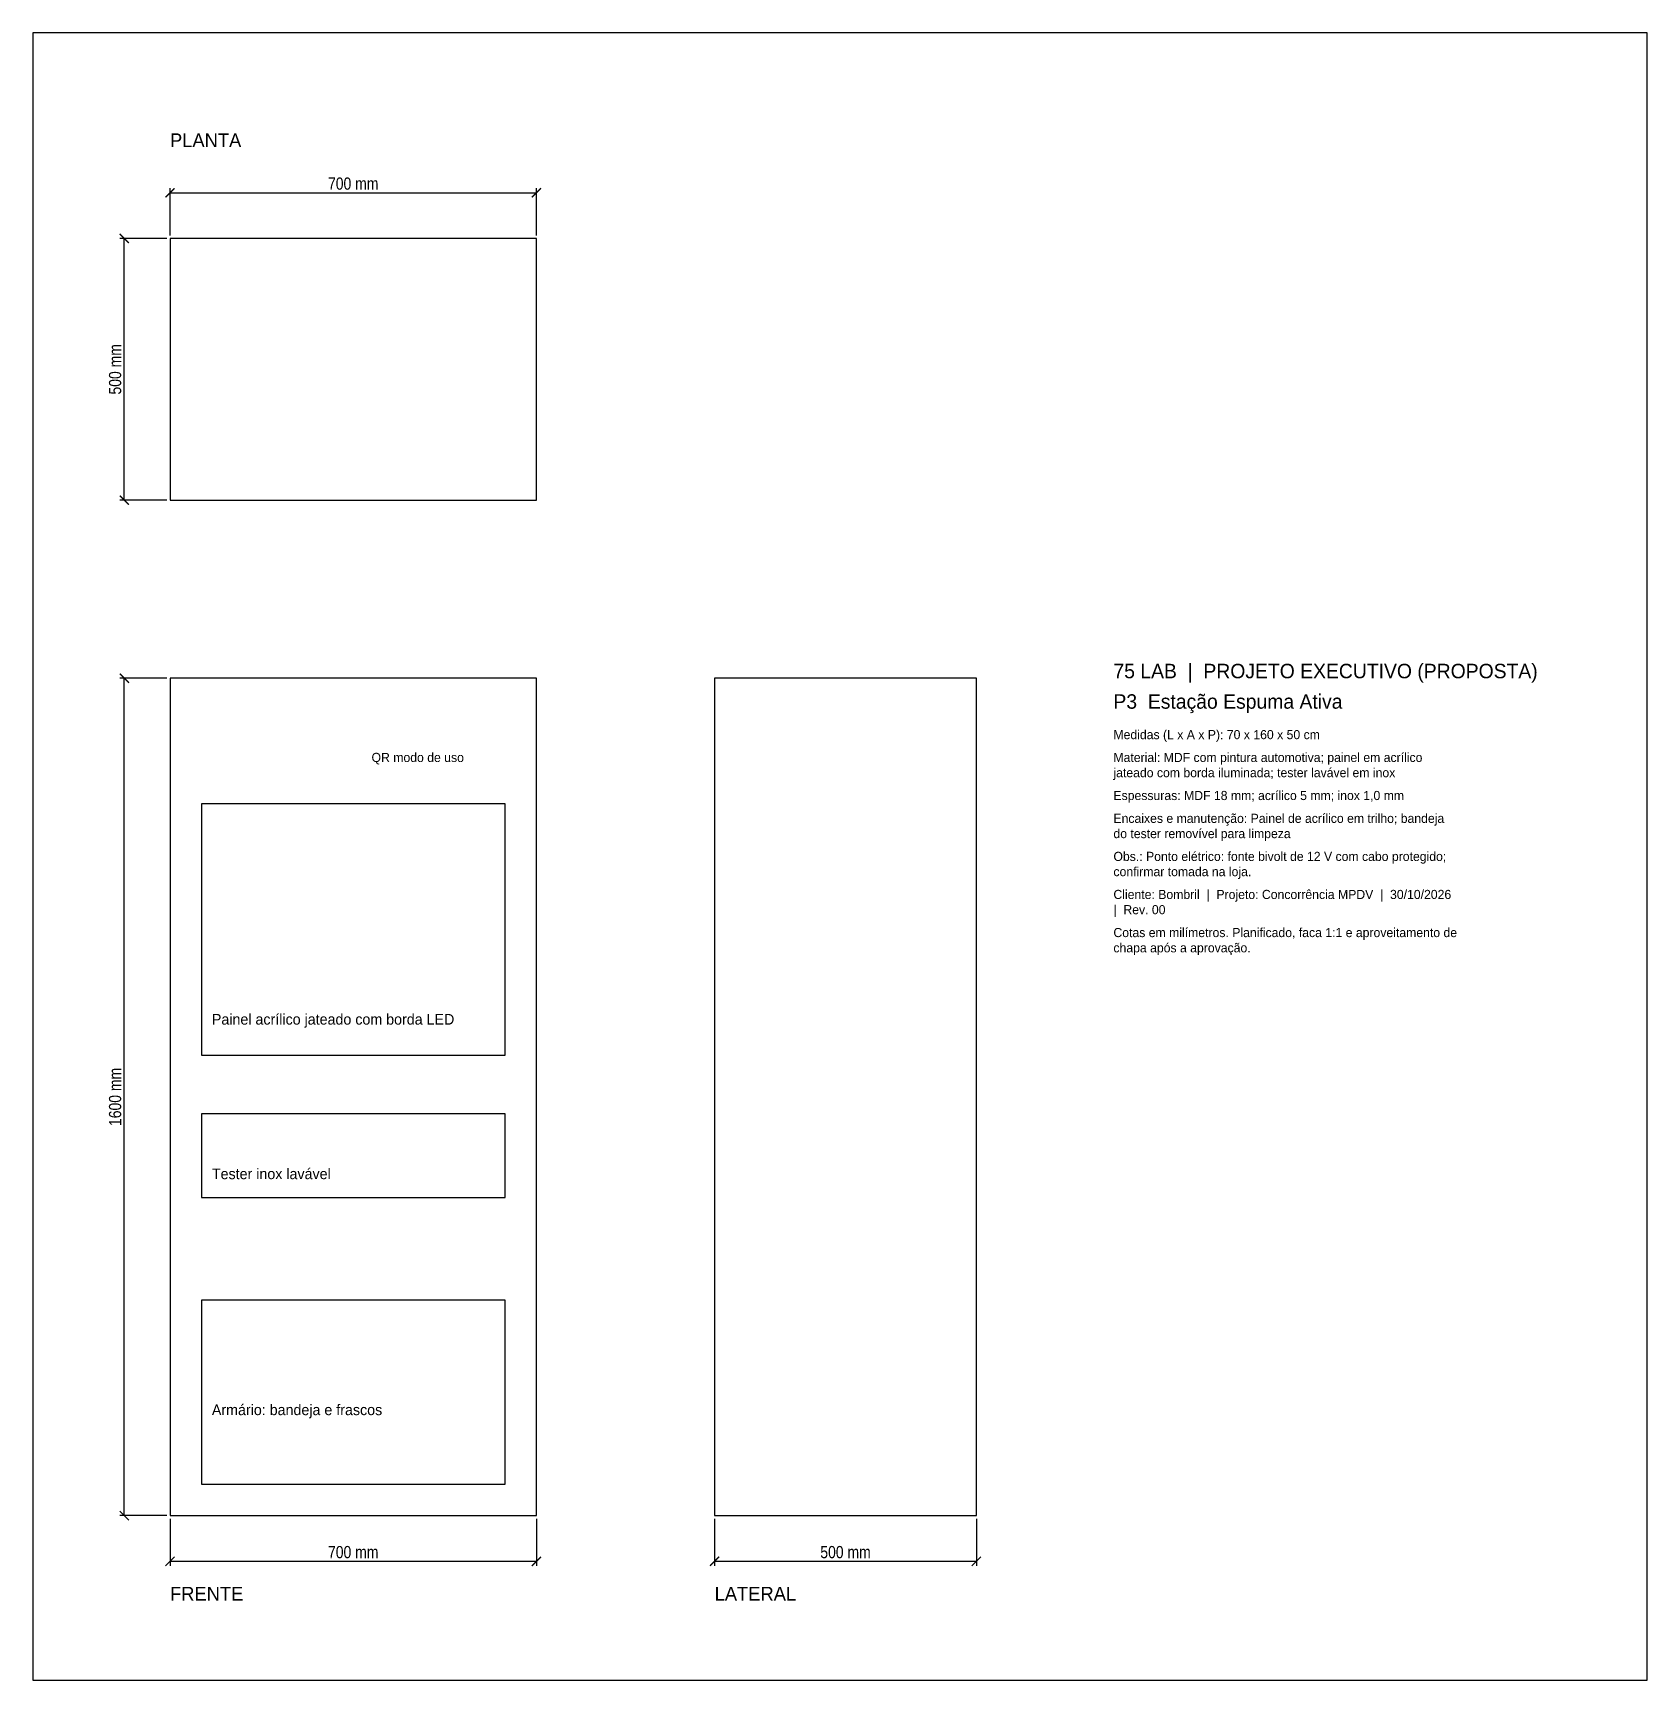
# Model space of a CAD drawing. Header units: millimetres. Extents: x 0 to 3083, y 0 to 3147.
import ezdxf

# ---------------------------------------------------------------- set-up
doc = ezdxf.new("R2010")
doc.units = ezdxf.units.MM
for name, color, linetype in [('CONTORNO', 7, 'Continuous'), ('COTAS', 3, 'Continuous'), ('DETALHE', 8, 'Continuous'), ('MODULO', 1, 'Continuous'), ('MOLDURA', 7, 'Continuous'), ('TEXTO', 7, 'Continuous')]:
    doc.layers.add(name, color=color, linetype=linetype)
doc.styles.add('OpenSansCondensed-Light', font='OpenSansCondensed-Light.ttf')
doc.dimstyles.new('EZDXF', dxfattribs={"dimtxt": 0.25, "dimasz": 0.175, "dimexe": 0.375, "dimexo": 0.125, "dimgap": 0.1, "dimtad": 1, "dimlfac": 100, "dimzin": 12, "dimdsep": 46, "dimtxsty": 'OpenSansCondensed-Light', "dimblk": 'ARCHTICK', "dimcen": 2.5, "dimazin": 3, "dimtfac": 0.5, "dimtmove": 2, "dimatfit": 3})

# ---------------------------------------------------------------- blocks, each defined once
blk = doc.blocks.new('_ARCHTICK')
at = {"color": 0, "linetype": 'BYBLOCK', "const_width": 0.15}
blk.add_lwpolyline([(-0.5, -0.5), (0.5, 0.5)], dxfattribs=at)

msp = doc.modelspace()

# ---------------------------------------------------------------- linework, layer by layer
at = {"layer": 'CONTORNO'}
for points in [[(261.8, 2254.5), (961.8, 2254.5), (961.8, 2754.5), (261.8, 2754.5)], [(261.8, 314.2), (961.8, 314.2), (961.8, 1914.2), (261.8, 1914.2)], [(1302.2, 314.2), (1802.2, 314.2), (1802.2, 1914.2), (1302.2, 1914.2)]]:
    msp.add_lwpolyline(points, close=True, dxfattribs=at)
at = {"layer": 'DETALHE'}
msp.add_lwpolyline([(321.8, 374.2), (901.8, 374.2), (901.8, 726.2), (321.8, 726.2)], close=True, dxfattribs=at)
at = {"layer": 'MODULO'}
for points in [[(321.8, 1194.2), (901.8, 1194.2), (901.8, 1674.2), (321.8, 1674.2)], [(321.8, 922.2), (901.8, 922.2), (901.8, 1082.2), (321.8, 1082.2)]]:
    msp.add_lwpolyline(points, close=True, dxfattribs=at)
at = {"layer": 'MOLDURA'}
msp.add_lwpolyline([(0, 0), (3083.3, 0), (3083.3, 3147.3), (0, 3147.3)], close=True, dxfattribs=at)

# ---------------------------------------------------------------- texts
at = {"layer": 'TEXTO'}
for s, height, p in [('PLANTA', 26.18, (261.8, 2929.1)), ('75 LAB  |  PROJETO EXECUTIVO (PROPOSTA)', 27.636, (2064, 1914.2)), ('P3  Estação Espuma Ativa', 27.636, (2064, 1856)), ('Medidas (L x A x P): 70 x 160 x 50 cm', 17.455, (2064, 1797.8)), ('QR modo de uso', 17.455, (646.8, 1754.2)), ('Material: MDF com pintura automotiva; painel em acrílico', 17.455, (2064, 1754.2)), ('jateado com borda iluminada; tester lavável em inox', 17.455, (2064, 1725.1)), ('Espessuras: MDF 18 mm; acrílico 5 mm; inox 1,0 mm', 17.455, (2064, 1681.5)), ('Encaixes e manutenção: Painel de acrílico em trilho; bandeja', 17.455, (2064, 1637.8)), ('do tester removível para limpeza', 17.455, (2064, 1608.7)), ('Obs.: Ponto elétrico: fonte bivolt de 12 V com cabo protegido;', 17.455, (2064, 1565.1)), ('confirmar tomada na loja.', 17.455, (2064, 1536)), ('Cliente: Bombril  |  Projeto: Concorrência MPDV  |  30/10/2026', 17.455, (2064, 1492.4)), ('|  Rev. 00', 17.45, (2064, 1463.3)), ('Cotas em milímetros. Planificado, faca 1:1 e aproveitamento de', 17.455, (2064, 1419.6)), ('chapa após a aprovação.', 17.455, (2064, 1390.5)), ('Painel acrílico jateado com borda LED', 20.364, (341.8, 1252.4)), ('Tester inox lavável', 20.364, (341.8, 957.1)), ('Armário: bandeja e frascos', 20.364, (341.8, 506.2)), ('FRENTE', 26.18, (261.8, 151.9)), ('LATERAL', 26.18, (1302.2, 151.9))]:
    msp.add_text(s, height=height, dxfattribs=at).set_placement(p)

# ---------------------------------------------------------------- dimensions: what is measured, and where the dimension line sits
at = {"layer": 'COTAS'}
for base, p1, p2 in [((261.8, 2841.8), (261.8, 2754.5), (961.8, 2754.5)), ((261.8, 226.9), (261.8, 314.2), (961.8, 314.2)), ((1302.2, 226.9), (1302.2, 314.2), (1802.2, 314.2))]:
    msp.add_linear_dim(base=base, p1=p1, p2=p2, dimstyle='EZDXF', override={"dimtxt": 23.272727, "dimasz": 17.454545, "dimexe": 8.727273, "dimexo": 5.818182, "dimgap": 5.818182, "dimdec": 0, "dimlfac": 1, "dimpost": '<> mm', "dimclrt": 3}, dxfattribs=at).render()
for base, p1, p2 in [((174.5, 2254.5), (261.8, 2254.5), (261.8, 2754.5)), ((174.5, 314.2), (261.8, 314.2), (261.8, 1914.2))]:
    msp.add_linear_dim(base=base, p1=p1, p2=p2, angle=90, dimstyle='EZDXF', override={"dimtxt": 23.272727, "dimasz": 17.454545, "dimexe": 8.727273, "dimexo": 5.818182, "dimgap": 5.818182, "dimdec": 0, "dimlfac": 1, "dimpost": '<> mm', "dimclrt": 3}, dxfattribs=at).render()

doc.saveas('drawing.dxf')
